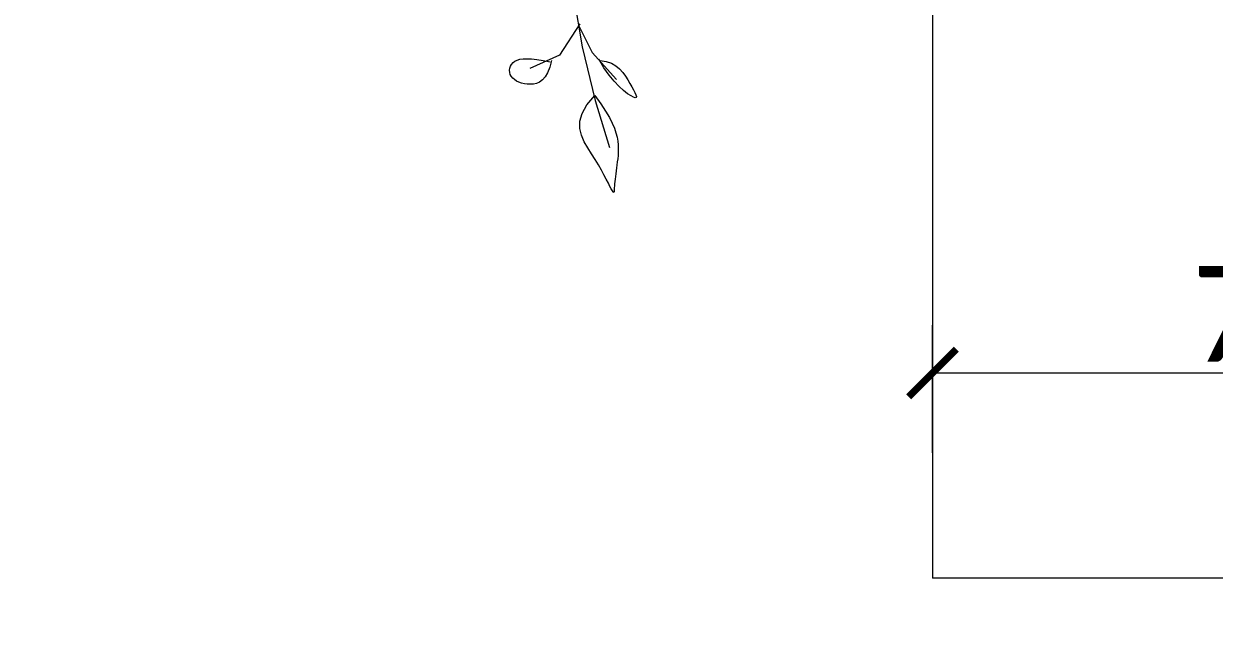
# Model space of a CAD drawing. Header units: centimetres. Extents: x -26724 to 60145, y -23645 to 6771.
# Drawn here: x -19310.1 to -19185.6, y 4633 to 4695.4 of the extents above; entities that cross this region are included whole.
import ezdxf

# ---------------------------------------------------------------- set-up
doc = ezdxf.new("R2010")
doc.units = ezdxf.units.CM
doc.linetypes.add('AUSGEZOGEN', pattern=[0])
doc.linetypes.add('PUNKT2_S9', pattern=[0.35, 0.15, -0.1, 0, -0.1])
for name, color, linetype, lineweight in [('4.KOTE', 88, 'Continuous', 15), ('Moebel', 252, 'PUNKT2_S9', 13), ('namjestaj', 150, 'Continuous', 5)]:
    doc.layers.add(name, color=color, linetype=linetype, lineweight=lineweight)
doc.styles.get("Standard").update_dxf_attribs({"font": 'calibri.ttf'})
doc.dimstyles.new('ja 1 50', dxfattribs={"dimtxt": 10, "dimasz": 5, "dimexe": 5, "dimexo": 5, "dimgap": 1, "dimtad": 1, "dimdec": 0, "dimtxsty": 'Standard', "dimblk": 'ARCHTICK', "dimcen": 2.5, "dimclrd": 256, "dimclrt": 7, "dimadec": 0, "dimazin": 0, "dimtfac": 1, "dimtdec": 0, "dimtix": 1, "dimtmove": 1, "dimatfit": 3, "dimldrblk": 'ARCHTICK', "dimfxl": 10, "dimfxlon": 1, "dimlwd": 0, "dimlwe": 9, "dimarcsym": 0})

# ---------------------------------------------------------------- blocks, each defined once
blk = doc.blocks.new('ggggt')
at = {"layer": 'Moebel', "color": 91, "linetype": 'AUSGEZOGEN', "lineweight": 18, "transparency": 33554687}
for p, q in [((1563.06, 1952.83, 13.5), (1564.12, 1946.54, 13.5)), ((1563.87, 1948.92, 13.5), (1561.74, 1945.67, 13.5)), ((1563.72, 1948.78, 13.5), (1565.14, 1945.95, 13.5)), ((1564.12, 1946.54, 13.5), (1565.46, 1940.91, 13.5)), ((1557.07, 1945.03, 13.5), (1557.31, 1945.14, 13.5)), ((1557.31, 1945.14, 13.5), (1557.59, 1945.23, 13.5)), ((1557.59, 1945.23, 13.5), (1557.92, 1945.27, 13.5)), ((1557.92, 1945.27, 13.5), (1558.33, 1945.28, 13.5)), ((1558.33, 1945.28, 13.5), (1558.8, 1945.26, 13.5)), ((1561.74, 1945.67, 13.5), (1558.63, 1944.25, 13.5)), ((1558.8, 1945.26, 13.5), (1559.36, 1945.2, 13.5)), ((1559.36, 1945.2, 13.5), (1560.01, 1945.1, 13.5)), ((1565.14, 1945.95, 13.5), (1567.68, 1943.13, 13.5)), ((1566.38, 1944.35, 13.5), (1565.84, 1945.25, 13.5)), ((1556.52, 1944.08, 13.5), (1556.55, 1944.3, 13.5)), ((1556.53, 1943.86, 13.5), (1556.52, 1944.08, 13.5)), ((1556.55, 1944.3, 13.5), (1556.62, 1944.51, 13.5)), ((1556.62, 1944.51, 13.5), (1556.73, 1944.7, 13.5)), ((1556.73, 1944.7, 13.5), (1556.88, 1944.88, 13.5)), ((1556.88, 1944.88, 13.5), (1557.07, 1945.03, 13.5)), ((1560.01, 1945.1, 13.5), (1560.75, 1944.96, 13.5)), ((1560.71, 1944.39, 13.5), (1560.49, 1943.82, 13.5)), ((1560.89, 1945.1, 13.5), (1560.71, 1944.39, 13.5)), ((1565.98, 1945.11, 13.5), (1566.62, 1945, 13.5)), ((1566.92, 1943.58, 13.5), (1566.38, 1944.35, 13.5)), ((1566.62, 1945, 13.5), (1567.17, 1944.81, 13.5)), ((1567.17, 1944.81, 13.5), (1567.63, 1944.54, 13.5)), ((1567.63, 1944.54, 13.5), (1568.02, 1944.22, 13.5)), ((1568.02, 1944.22, 13.5), (1568.35, 1943.86, 13.5)), ((1556.59, 1943.65, 13.5), (1556.53, 1943.86, 13.5)), ((1556.69, 1943.45, 13.5), (1556.59, 1943.65, 13.5)), ((1556.84, 1943.26, 13.5), (1556.69, 1943.45, 13.5)), ((1557.02, 1943.1, 13.5), (1556.84, 1943.26, 13.5)), ((1557.24, 1942.95, 13.5), (1557.02, 1943.1, 13.5)), ((1557.49, 1942.83, 13.5), (1557.24, 1942.95, 13.5)), ((1557.76, 1942.73, 13.5), (1557.49, 1942.83, 13.5)), ((1558.06, 1942.66, 13.5), (1557.76, 1942.73, 13.5)), ((1558.37, 1942.62, 13.5), (1558.06, 1942.66, 13.5)), ((1559.33, 1942.71, 13.5), (1559.01, 1942.64, 13.5)), ((1559.65, 1942.85, 13.5), (1559.33, 1942.71, 13.5)), ((1559.95, 1943.07, 13.5), (1559.65, 1942.85, 13.5)), ((1560.23, 1943.38, 13.5), (1559.95, 1943.07, 13.5)), ((1560.49, 1943.82, 13.5), (1560.23, 1943.38, 13.5)), ((1567.46, 1942.93, 13.5), (1566.92, 1943.58, 13.5)), ((1567.97, 1942.39, 13.5), (1567.46, 1942.93, 13.5)), ((1568.35, 1943.86, 13.5), (1568.63, 1943.48, 13.5)), ((1568.63, 1943.48, 13.5), (1568.87, 1943.08, 13.5)), ((1568.87, 1943.08, 13.5), (1569.1, 1942.7, 13.5)), ((1569.1, 1942.7, 13.5), (1569.3, 1942.35, 13.5)), ((1558.68, 1942.61, 13.5), (1558.37, 1942.62, 13.5)), ((1559.01, 1942.64, 13.5), (1558.68, 1942.61, 13.5)), ((1564.59, 1940.46, 13.5), (1565.42, 1941.43, 13.5)), ((1565.42, 1941.43, 13.5), (1566.04, 1940.58, 13.5)), ((1565.42, 1941.43, 13.5), (1565.42, 1941.43, 13.5)), ((1568.44, 1941.95, 13.5), (1567.97, 1942.39, 13.5)), ((1568.86, 1941.62, 13.5), (1568.44, 1941.95, 13.5)), ((1569.21, 1941.39, 13.5), (1568.86, 1941.62, 13.5)), ((1569.3, 1942.35, 13.5), (1569.48, 1942.02, 13.5)), ((1569.48, 1942.02, 13.5), (1569.62, 1941.74, 13.5)), ((1569.62, 1941.74, 13.5), (1569.73, 1941.51, 13.5)), ((1569.73, 1941.51, 13.5), (1569.77, 1941.34, 13.5)), ((1564.09, 1939.57, 13.5), (1564.59, 1940.46, 13.5)), ((1565.46, 1940.91, 13.5), (1566.95, 1936, 13.5)), ((1566.04, 1940.58, 13.5), (1566.55, 1939.82, 13.5)), ((1569.48, 1941.25, 13.5), (1569.21, 1941.39, 13.5)), ((1569.66, 1941.2, 13.5), (1569.48, 1941.25, 13.5)), ((1569.76, 1941.24, 13.5), (1569.66, 1941.2, 13.5)), ((1569.77, 1941.34, 13.5), (1569.76, 1941.24, 13.5)), ((1563.86, 1938.75, 13.5), (1564.09, 1939.57, 13.5)), ((1566.55, 1939.82, 13.5), (1566.95, 1939.15, 13.5)), ((1566.95, 1939.15, 13.5), (1567.25, 1938.55, 13.5)), ((1563.86, 1937.99, 13.5), (1563.86, 1938.75, 13.5)), ((1564.04, 1937.28, 13.5), (1563.86, 1937.99, 13.5)), ((1567.25, 1938.55, 13.5), (1567.48, 1938.01, 13.5)), ((1567.48, 1938.01, 13.5), (1567.64, 1937.53, 13.5)), ((1564.33, 1936.61, 13.5), (1564.04, 1937.28, 13.5)), ((1564.7, 1935.97, 13.5), (1564.33, 1936.61, 13.5)), ((1567.64, 1937.53, 13.5), (1567.75, 1937.08, 13.5)), ((1567.75, 1937.08, 13.5), (1567.82, 1936.67, 13.5)), ((1567.82, 1936.67, 13.5), (1567.86, 1936.27, 13.5)), ((1565.09, 1935.35, 13.5), (1564.7, 1935.97, 13.5)), ((1565.46, 1934.76, 13.5), (1565.09, 1935.35, 13.5)), ((1567.87, 1935.52, 13.5), (1567.85, 1935.17, 13.5)), ((1567.86, 1936.27, 13.5), (1567.87, 1935.89, 13.5)), ((1567.87, 1935.89, 13.5), (1567.87, 1935.52, 13.5)), ((1565.8, 1934.18, 13.5), (1565.46, 1934.76, 13.5)), ((1566.11, 1933.64, 13.5), (1565.8, 1934.18, 13.5)), ((1567.74, 1934.17, 13.5), (1567.7, 1933.86, 13.5)), ((1567.78, 1934.49, 13.5), (1567.74, 1934.17, 13.5)), ((1567.82, 1934.82, 13.5), (1567.78, 1934.49, 13.5)), ((1567.85, 1935.17, 13.5), (1567.82, 1934.82, 13.5)), ((1566.38, 1933.13, 13.5), (1566.11, 1933.64, 13.5)), ((1566.63, 1932.68, 13.5), (1566.38, 1933.13, 13.5)), ((1567.54, 1932.7, 13.5), (1567.51, 1932.44, 13.5)), ((1567.58, 1932.97, 13.5), (1567.54, 1932.7, 13.5)), ((1567.61, 1933.26, 13.5), (1567.58, 1932.97, 13.5)), ((1567.65, 1933.55, 13.5), (1567.61, 1933.26, 13.5)), ((1567.7, 1933.86, 13.5), (1567.65, 1933.55, 13.5)), ((1566.84, 1932.27, 13.5), (1566.63, 1932.68, 13.5)), ((1567.01, 1931.93, 13.5), (1566.84, 1932.27, 13.5)), ((1567.15, 1931.67, 13.5), (1567.01, 1931.93, 13.5)), ((1567.26, 1931.48, 13.5), (1567.15, 1931.67, 13.5)), ((1567.34, 1931.36, 13.5), (1567.26, 1931.48, 13.5)), ((1567.45, 1931.47, 13.5), (1567.44, 1931.37, 13.5)), ((1567.46, 1931.78, 13.5), (1567.45, 1931.61, 13.5)), ((1567.45, 1931.61, 13.5), (1567.45, 1931.47, 13.5)), ((1567.47, 1931.98, 13.5), (1567.46, 1931.78, 13.5)), ((1567.49, 1932.2, 13.5), (1567.47, 1931.98, 13.5)), ((1567.51, 1932.44, 13.5), (1567.49, 1932.2, 13.5)), ((1567.39, 1931.3, 13.5), (1567.34, 1931.36, 13.5)), ((1567.42, 1931.31, 13.5), (1567.39, 1931.3, 13.5)), ((1567.44, 1931.37, 13.5), (1567.42, 1931.31, 13.5))]:
    blk.add_line(p, q, dxfattribs=at)
blk = doc.blocks.new('_ArchTick')
at = {"color": 0, "linetype": 'ByBlock', "const_width": 0.15}
blk.add_lwpolyline([(-0.5, -0.5), (0.5, 0.5)], dxfattribs=at)
blk = doc.blocks.new('*D2937')
at = {"layer": '4.KOTE', "color": 0, "lineweight": 9, "transparency": 16777216}
for p, q in [((-19295.07, 5897.75), (-19295.07, 5884.44)), ((-19200.07, 5879.44), (-19200.07, 5894.44))]:
    blk.add_line(p, q, dxfattribs=at)
at = {"layer": '4.KOTE', "lineweight": 0, "transparency": 16777216}
blk.add_line((-19200.07, 5889.44), (-19295.07, 5889.44), dxfattribs=at)
at = {"layer": 'Defpoints', "color": 0, "lineweight": 50, "transparency": 16777216}
for p in [(-19295.07, 5910.46, 13.5), (-19295.07, 5889.44), (-19200.07, 3696.58, 13.5)]:
    blk.add_point(p, dxfattribs=at)
at = {"layer": '4.KOTE', "lineweight": 0, "transparency": 16777216, "xscale": 5, "yscale": 5, "zscale": 5, "rotation": 180}
blk.add_blockref('_ArchTick', (-19295.07, 5889.44), dxfattribs=at)
at = {"layer": '4.KOTE', "lineweight": 0, "transparency": 16777216, "xscale": 5, "yscale": 5, "zscale": 5}
blk.add_blockref('_ArchTick', (-19200.07, 5889.44), dxfattribs=at)
at = {"layer": '4.KOTE', "color": 7, "transparency": 16777216, "insert": (-19247.57, 5895.56), "char_height": 10, "attachment_point": 5}
blk.add_mtext('95', dxfattribs=at)
blk = doc.blocks.new('*D2986')
at = {"layer": '4.KOTE', "color": 0, "lineweight": 9, "transparency": 16777216}
for p, q in [((-19374.98, 4708.35), (-19374.98, 4713.58)), ((-19215.07, 4698.81), (-19215.07, 4713.58))]:
    blk.add_line(p, q, dxfattribs=at)
at = {"layer": '4.KOTE', "lineweight": 0, "transparency": 16777216}
blk.add_line((-19374.98, 4708.58), (-19215.07, 4708.58), dxfattribs=at)
at = {"layer": 'Defpoints', "color": 0, "lineweight": 50, "transparency": 16777216}
for p in [(-19215.07, 4708.58), (-19374.98, 4693.46, 54), (-19215.07, 4637.46, 13.5)]:
    blk.add_point(p, dxfattribs=at)
at = {"layer": '4.KOTE', "lineweight": 0, "transparency": 16777216, "xscale": 5, "yscale": 5, "zscale": 5, "rotation": 180}
blk.add_blockref('_ArchTick', (-19374.98, 4708.58), dxfattribs=at)
at = {"layer": '4.KOTE', "lineweight": 0, "transparency": 16777216, "xscale": 5, "yscale": 5, "zscale": 5}
blk.add_blockref('_ArchTick', (-19215.07, 4708.58), dxfattribs=at)
at = {"layer": '4.KOTE', "color": 7, "transparency": 16777216, "insert": (-19295.03, 4714.71), "char_height": 10, "attachment_point": 5}
blk.add_mtext('160', dxfattribs=at)
blk = doc.blocks.new('*D3050')
at = {"layer": '4.KOTE', "color": 0, "lineweight": 9, "transparency": 16777216}
for p, q in [((-19215.07, 4650.56), (-19215.07, 4663.92)), ((-19145.07, 4650.56), (-19145.07, 4663.92))]:
    blk.add_line(p, q, dxfattribs=at)
at = {"layer": '4.KOTE', "lineweight": 0, "transparency": 16777216}
blk.add_line((-19145.07, 4658.92), (-19215.07, 4658.92), dxfattribs=at)
at = {"layer": 'Defpoints', "color": 0, "lineweight": 50, "transparency": 16777216}
for p in [(-19215.07, 4658.92), (-19215.07, 4637.46, 13.5), (-19145.07, 4637.46, 13.5)]:
    blk.add_point(p, dxfattribs=at)
at = {"layer": '4.KOTE', "lineweight": 0, "transparency": 16777216, "xscale": 5, "yscale": 5, "zscale": 5, "rotation": 180}
blk.add_blockref('_ArchTick', (-19215.07, 4658.92), dxfattribs=at)
at = {"layer": '4.KOTE', "lineweight": 0, "transparency": 16777216, "xscale": 5, "yscale": 5, "zscale": 5}
blk.add_blockref('_ArchTick', (-19145.07, 4658.92), dxfattribs=at)
at = {"layer": '4.KOTE', "color": 7, "transparency": 16777216, "insert": (-19180.07, 4665.04), "char_height": 10, "attachment_point": 5}
blk.add_mtext('70', dxfattribs=at)

msp = doc.modelspace()

# ---------------------------------------------------------------- linework, layer by layer
at = {"layer": 'namjestaj'}
for p in [(-19215.07, 4697.46, 13.5), (-19145.07, 4637.46, 13.5)]:
    msp.add_line(p, (-19215.07, 4637.46, 13.5), dxfattribs=at)

# ---------------------------------------------------------------- block references
msp.add_blockref('ggggt', (-20815.8, 2746.5, 13.5))

# ---------------------------------------------------------------- dimensions: what is measured, and where the dimension line sits
at = {"layer": '4.KOTE'}
for base, p1, p2, picture, middle in [((-19295.07, 5889.44), (-19200.07, 3696.58, 13.5), (-19295.07, 5910.46, 13.5), '*D2937', (-19247.57, 5895.56)), ((-19215.07, 4708.58), (-19374.98, 4693.46, 54), (-19215.07, 4637.46, 13.5), '*D2986', (-19295.03, 4714.71)), ((-19215.07, 4658.92), (-19145.07, 4637.46, 13.5), (-19215.07, 4637.46, 13.5), '*D3050', (-19180.07, 4665.04))]:
    dim = msp.add_linear_dim(base=base, p1=p1, p2=p2, dimstyle='ja 1 50', dxfattribs=at)
    dim.commit()
    dim.dimension.update_dxf_attribs({"geometry": picture, "text_midpoint": middle})

doc.saveas('drawing.dxf')
